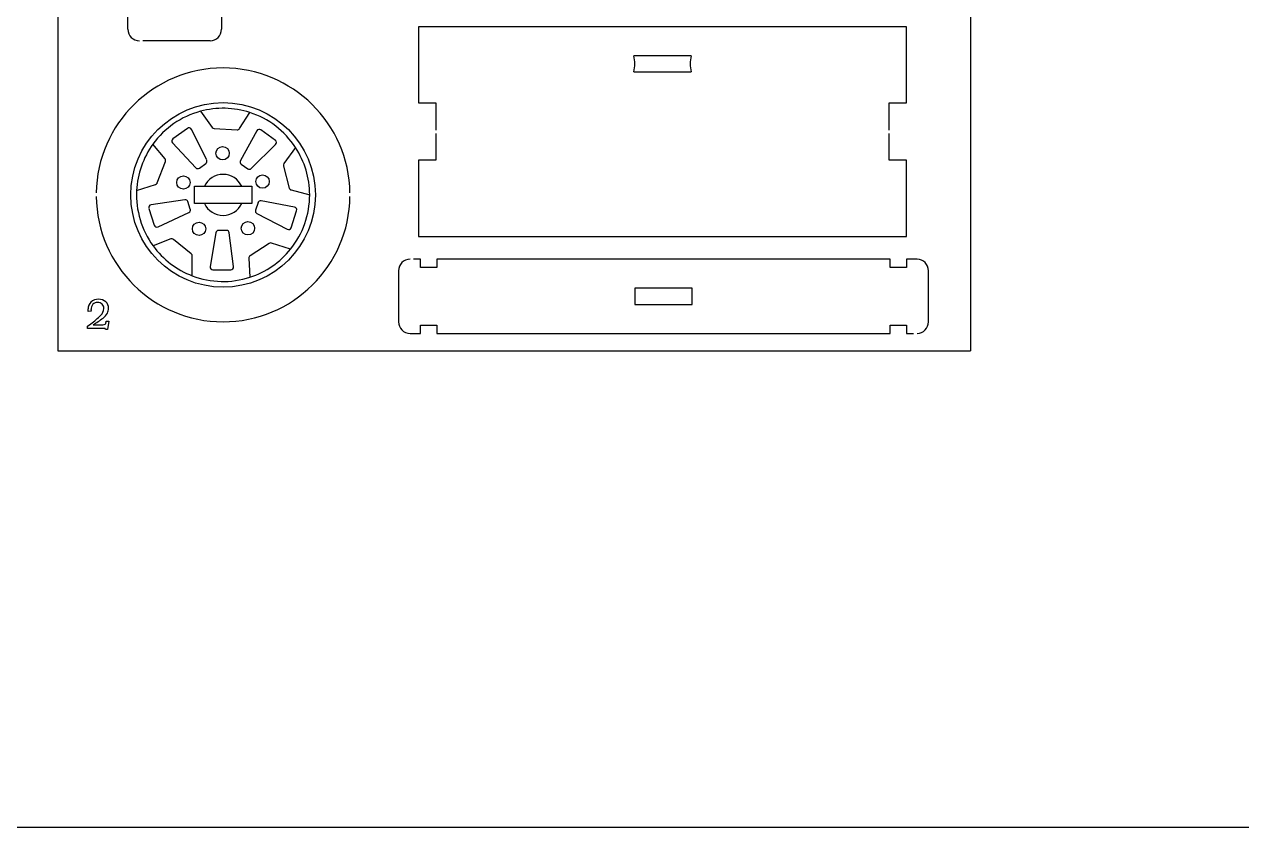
# Model space of a CAD drawing. Extents: x 4372 to 5754, y -1610 to -1311.
# Drawn here: x 4851.1 to 5063.1, y -1609.6 to -1469.7 of the extents above; entities that cross this region are included whole.
import ezdxf

# ---------------------------------------------------------------- set-up
doc = ezdxf.new("R2010")
doc.units = 0
doc.header["$MEASUREMENT"] = 0
doc.layers.get('0').update_dxf_attribs({"linetype": 'ByLayer'})
doc.layers.add('第四次打样', color=7, linetype='CONTINUOUS')

msp = doc.modelspace()

# ---------------------------------------------------------------- linework, layer by layer
at = {"color": 5}
for p, q in [((4856.91, -1459.8), (4856.91, -1526.55)), ((5015.91, -1459.8), (5015.91, -1526.55)), ((4856.91, -1526.55), (5015.91, -1526.55))]:
    msp.add_line(p, q, dxfattribs=at)
msp.add_lwpolyline([(4372.08, -1311.03), (5754.14, -1311.03), (5754.14, -1609.58), (4372.08, -1609.58)], close=True)
at = {"layer": '第四次打样'}
for p, q in [((4869.14, -1470.55), (4869.14, -1466.85)), ((4885.44, -1466.85), (4885.44, -1470.55)), ((5004.74, -1470.13), (4919.74, -1470.13)), ((4919.74, -1470.13), (4919.74, -1483.37)), ((5004.74, -1483.37), (5004.74, -1470.13)), ((4883.44, -1472.55), (4871.74, -1472.55)), ((4919.74, -1483.37), (4922.74, -1483.37)), ((4922.74, -1483.37), (4922.74, -1488.12)), ((5001.74, -1488.12), (5001.74, -1483.37)), ((5001.74, -1483.37), (5004.74, -1483.37)), ((4922.74, -1488.72), (4922.74, -1493.37)), ((5001.74, -1493.37), (5001.74, -1488.72)), ((4922.74, -1493.37), (4919.74, -1493.37)), ((4919.74, -1493.37), (4919.74, -1506.61, 0)), ((5004.74, -1493.37), (5001.74, -1493.37)), ((5004.74, -1506.61), (5004.74, -1493.37)), ((4880.71, -1500.89), (4880.71, -1497.89)), ((4880.71, -1497.89), (4890.71, -1497.89)), ((4890.71, -1497.89), (4890.71, -1500.89)), ((4890.71, -1500.89), (4880.71, -1500.89)), ((4919.74, -1506.61, 0), (5004.74, -1506.61)), ((4920.12, -1510.6), (4918.87, -1510.6)), ((5001.92, -1510.6), (4922.92, -1510.6)), ((5006.57, -1510.6), (5004.72, -1510.6)), ((4916.27, -1512.6), (4916.27, -1521.5)), ((5008.57, -1521.5), (5008.57, -1512.6)), ((4918.27, -1523.5), (4920.12, -1523.5)), ((4922.92, -1523.5), (5001.92, -1523.5)), ((5004.72, -1523.5), (5005.97, -1523.5))]:
    msp.add_line(p, q, dxfattribs=at)
at = {"layer": '第四次打样', "color": 3}
for p, q in [((4967.24, -1475.15), (4957.24, -1475.15)), ((4957.24, -1477.95), (4967.24, -1477.95)), ((4920.12, -1512.05), (4920.12, -1510.6)), ((4922.92, -1510.6), (4922.92, -1512.05)), ((5001.92, -1512.05), (5001.92, -1510.6)), ((5004.72, -1510.6), (5004.72, -1512.05)), ((4922.92, -1512.05), (4920.12, -1512.05)), ((5004.72, -1512.05), (5001.92, -1512.05)), ((4967.42, -1515.65), (4957.42, -1515.65)), ((4957.42, -1515.65), (4957.42, -1518.45)), ((4967.42, -1518.45), (4967.42, -1515.65)), ((4957.42, -1518.45), (4967.42, -1518.45)), ((4920.12, -1523.5), (4920.12, -1522.05)), ((4920.12, -1522.05), (4922.92, -1522.05)), ((4922.92, -1522.05), (4922.92, -1523.5)), ((5001.92, -1523.5), (5001.92, -1522.05)), ((5001.92, -1522.05), (5004.72, -1522.05)), ((5004.72, -1522.05), (5004.72, -1523.5))]:
    msp.add_line(p, q, dxfattribs=at)
at = {"layer": '第四次打样', "color": 6}
for p, q in [((4881.77, -1484.83), (4883.81, -1487.65)), ((4888.56, -1487.83), (4890.36, -1485.04)), ((4879.49, -1487.8), (4876.97, -1489.63)), ((4882.86, -1493.31), (4880.2, -1487.98)), ((4884.17, -1487.84), (4888.14, -1488.05)), ((4891.59, -1488.22), (4888.73, -1493.41)), ((4894.81, -1489.89), (4892.29, -1488.06)), ((4876.91, -1490.35), (4880.96, -1494.67)), ((4875.6, -1493.1), (4873.5, -1490.54)), ((4890.61, -1494.8), (4894.86, -1490.62)), ((4898.34, -1491.14), (4896.29, -1493.95)), ((4874.25, -1497.28), (4875.68, -1493.58)), ((4881.59, -1494.73), (4882.71, -1493.91)), ((4888.87, -1494.03), (4889.99, -1494.84)), ((4896.22, -1494.36), (4897.24, -1498.19)), ((4870.65, -1498.64), (4873.96, -1497.57)), ((4897.58, -1498.53), (4900.79, -1499.37)), ((4879.05, -1500.23), (4873.16, -1501.1)), ((4880, -1501.87), (4879.58, -1500.55)), ((4891.79, -1500.74), (4891.36, -1502.05)), ((4898.15, -1501.53), (4892.33, -1500.42)), ((4872.77, -1501.73), (4873.73, -1504.69)), ((4874.39, -1504.97), (4879.75, -1502.45)), ((4891.59, -1502.63), (4896.88, -1505.38)), ((4897.55, -1505.11), (4898.51, -1502.15)), ((4876.61, -1507.06), (4873.52, -1508.27)), ((4880.17, -1509.63), (4877.09, -1507.14)), ((4884.45, -1505.98), (4883.46, -1511.86)), ((4886.31, -1505.58), (4884.92, -1505.58)), ((4887.52, -1511.88), (4886.78, -1506)), ((4893.74, -1507.83), (4890.41, -1509.99)), ((4897.46, -1508.85), (4894.15, -1507.77)), ((4880.35, -1513.48), (4880.35, -1510.01)), ((4890.2, -1510.41), (4890.39, -1513.73)), ((4883.93, -1512.42), (4887.05, -1512.42))]:
    msp.add_line(p, q, dxfattribs=at)
at = {"layer": '第四次打样', "color": 1}
for p, q in [((4862.23, -1519.67), (4862.19, -1519.25)), ((4862.72, -1519.61), (4862.23, -1519.67)), ((4862.7, -1519.33), (4862.72, -1519.61)), ((4862.11, -1522.26), (4862.69, -1521.82)), ((4862.11, -1522.65), (4862.11, -1522.26)), ((4863.07, -1522), (4864.78, -1522)), ((4865.32, -1521.64), (4865.36, -1521.38)), ((4865.36, -1521.38), (4865.81, -1521.38)), ((4865.81, -1521.38), (4865.56, -1522.82)), ((4865.16, -1522.65), (4862.11, -1522.65)), ((4865.2, -1522.82), (4865.16, -1522.65)), ((4865.56, -1522.82), (4865.2, -1522.82))]:
    msp.add_line(p, q, dxfattribs=at)
msp.add_circle((4885.71, -1499.39), 16.07, dxfattribs=at)
at = {"layer": '第四次打样', "color": 6}
for centre in [(4885.63, -1492.14), (4878.79, -1497.23), (4892.58, -1497.07), (4881.52, -1505.3), (4890.04, -1505.21)]:
    msp.add_circle(centre, 1.16, dxfattribs=at)
at = {"layer": '第四次打样'}
for centre, radius, start, end in [((4871.14, -1470.55), 2, 180, 270), ((4883.44, -1470.55), 2, 270, 0), ((4885.71, -1499.39), 22.1, 0.9076, 179.0924), ((4885.71, -1499.39), 15.08, 72.064, 105.1612), ((4885.71, -1499.39), 15.08, 144.064, 177.1612), ((4885.71, -1499.39), 15.08, 0.064, 33.1612), ((4885.71, -1499.39), 22.1, 180.6483, 359.3517), ((4885.71, -1499.39), 15.08, 216.064, 249.1612), ((4885.71, -1499.39), 15.08, 288.064, 321.1612), ((4918.27, -1512.6), 2, 90, 180), ((5006.57, -1512.6), 2, 0, 90), ((4918.27, -1521.5), 2, 180, 270), ((5006.57, -1521.5), 2, 270, 0)]:
    msp.add_arc(centre, radius, start, end, dxfattribs=at)
at = {"layer": '第四次打样', "color": 3}
for centre, start, end in [((4952.45, -1476.55), 343.701, 16.299), ((4972.03, -1476.55), 163.701, 196.299)]:
    msp.add_arc(centre, 4.99, start, end, dxfattribs=at)
at = {"layer": '第四次打样', "color": 1}
for centre, radius, start, end in [((4885.71, -1499.39), 15.08, 105.1612, 144.064), ((4885.71, -1499.39), 15.08, 33.1612, 72.064), ((4885.71, -1499.39), 3.58, 24.7961, 155.2039), ((4885.71, -1499.39), 15.08, 177.1612, 216.064), ((4885.71, -1499.39), 3.58, 204.7961, 335.2039), ((4885.71, -1499.39), 15.08, 321.1612, 0.064), ((4885.71, -1499.39), 15.08, 249.1612, 288.064), ((4863.94, -1519.42), 1.85, 87.4692, 132.1014), ((4864.09, -1519.38), 1.81, 49.2588, 92.4242), ((4864.33, -1519.09), 1.44, 358.3923, 48.6304), ((4863.77, -1519.21), 1.58, 132.8465, 181.5744), ((4863.93, -1519.27), 1.22, 137.6019, 183.0164), ((4863.81, -1519.23), 1.12, 87.5622, 135.2076), ((4863.9, -1519.16), 1.05, 45.8941, 92.1867), ((4863.18, -1519.1), 1.75, 314.5031, 357.6699), ((4863.91, -1519.13), 1.02, 357.9131, 45), ((4862.87, -1518.31), 3.18, 307.5299, 328.2894), ((4863.97, -1519.17), 1.79, 333.0014, 1.2394), ((4855.13, -1511.26), 12.98, 305.5959, 315.6094), ((4856.61, -1510.51), 13.17, 299.3256, 308.4114), ((4864.86, -1521.25), 0.746, 263.9628, 295.9105), ((4864.85, -1521.6), 0.465, 315.77, 355.6209)]:
    msp.add_arc(centre, radius, start, end, dxfattribs=at)
at = {"layer": '第四次打样', "color": 6}
for centre, start, end in [((4879.77, -1488.19), 26.4596, 126), ((4884.2, -1487.37), 216, 266.97), ((4888.16, -1487.57), 266.97, 327.3134), ((4892.01, -1488.45), 54, 151.1843), ((4877.25, -1490.02), 126, 223.1843), ((4894.53, -1490.28), 314.4596, 54), ((4875.23, -1493.41), 338.97, 39.3134), ((4881.31, -1494.34), 223.1843, 306), ((4882.43, -1493.53), 306, 26.4596), ((4889.15, -1493.64), 151.1843, 234), ((4896.68, -1494.23), 144, 194.97), ((4890.27, -1494.45), 234, 314.4596), ((4873.81, -1497.11), 288, 338.97), ((4897.7, -1498.07), 194.97, 255.3134), ((4879.12, -1500.7), 18, 98.4596), ((4892.24, -1500.89), 79.1843, 162), ((4873.23, -1501.58), 98.4596, 198), ((4879.55, -1502.02), 295.1843, 18), ((4891.81, -1502.2), 162, 242.4596), ((4898.06, -1502), 342, 79.1843), ((4874.19, -1504.54), 198, 295.1843), ((4897.1, -1504.96), 242.4596, 342), ((4876.78, -1507.51), 50.97, 111.3134), ((4884.92, -1506.06), 90, 170.4596), ((4886.31, -1506.06), 7.1843, 90), ((4894, -1508.23), 72, 122.97), ((4879.87, -1510.01), 360, 50.97), ((4890.67, -1510.39), 122.97, 183.3134), ((4883.93, -1511.94), 170.4596, 270), ((4887.05, -1511.94), 270, 7.1843)]:
    msp.add_arc(centre, 0.478, start, end, dxfattribs=at)

doc.saveas('drawing.dxf')
